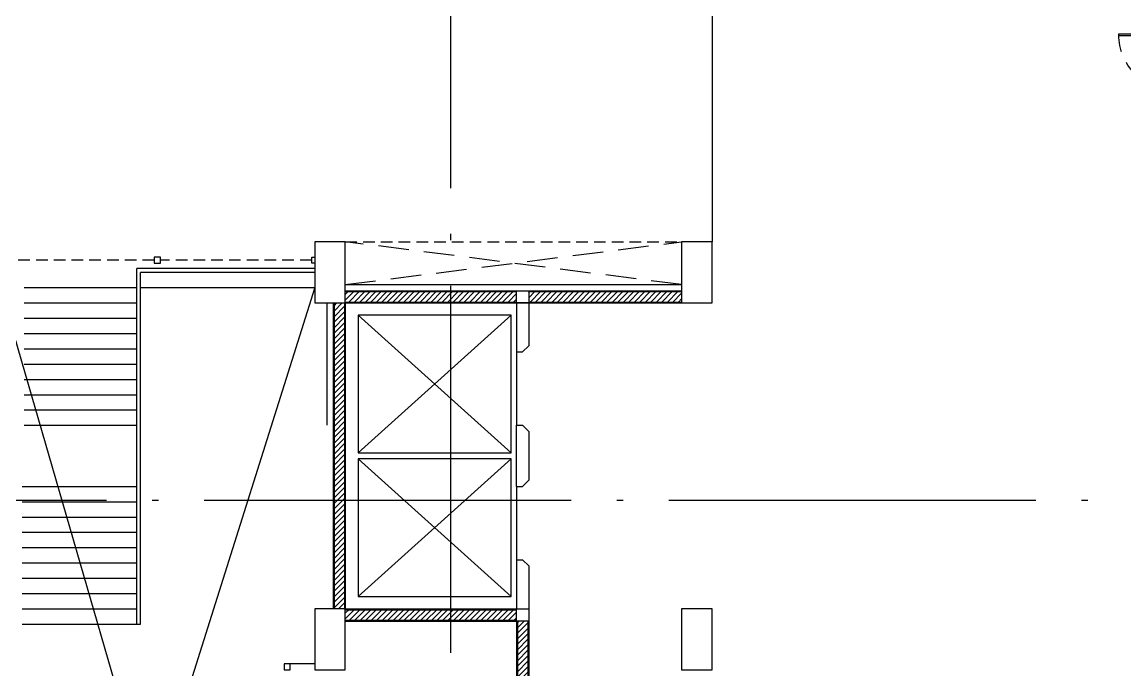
# Model space of a CAD drawing. Header units: millimetres. Extents: x -398 to 816, y -1 to 208.
# Drawn here: x 401.88 to 419.92, y 24.9 to 35.49 of the extents above; entities that cross this region are included whole.
import ezdxf

# ---------------------------------------------------------------- set-up
doc = ezdxf.new("R2010")
doc.units = ezdxf.units.MM
for name, pattern in [('ACAD_ISO04W100', [30, 24, -3, 0, -3]), ('DASHED', [0.75, 0.5, -0.25]), ('HIDDEN', [9.525, 6.35, -3.175])]:
    doc.linetypes.add(name, pattern=pattern)
for name, color, linetype in [('AA_Column', 5, 'Continuous'), ('AA_Door', 3, 'Continuous'), ('AA_Floor', 31, 'Continuous'), ('AA_Hatch', 8, 'Continuous'), ('AA_Wall', 1, 'Continuous'), ('AC FCU', 221, 'Continuous')]:
    doc.layers.add(name, color=color, linetype=linetype)
pattern_1 = [(45, (-498.769, -475.90679), (-0.0449012806, 0.0449012806), [])]

# ---------------------------------------------------------------- blocks, each defined once
blk = doc.blocks.new('door_180s')
at = {"layer": 'AA_Door', "color": 9}
for points in [[(-0.1, 1.9), (0, 1.9), (0, 1.85), (-0.1, 1.85)], [(-0.05, 1.815), (0.85, 1.815), (0.85, 1.85), (-0.05, 1.85)], [(-0.05, 0.085), (-0.95, 0.085), (-0.95, 0.05), (-0.05, 0.05)], [(-0.1, 0.05), (0, 0.05), (0, 0), (-0.1, 0)]]:
    blk.add_lwpolyline(points, close=True, dxfattribs=at)
at = {"layer": 'AA_Door', "color": 9, "linetype": 'DASHED', "ltscale": 0.75}
for centre, start, end in [((-0.027, 1.826), 268.4655, 0.5022), ((-0.073, 0.074), 88.4655, 180.5022)]:
    blk.add_arc(centre, 0.877, start, end, dxfattribs=at)

msp = doc.modelspace()

# ---------------------------------------------------------------- hatches: boundary and pattern name
at = {"layer": 'AA_Hatch'}
h = msp.add_hatch(dxfattribs=at)
h.set_pattern_fill('ANSI31', color=9, scale=0.02, style=0)
h.set_pattern_definition(pattern_1)
h.paths.add_polyline_path([(409.966, 30.914), (409.966, 31.084), (407.166, 31.084), (407.166, 30.914)])
h.paths.add_polyline_path([(412.666, 30.914), (412.666, 31.084), (410.166, 31.084), (410.166, 30.914)])
h = msp.add_hatch(dxfattribs=at)
h.set_pattern_fill('ANSI31', color=9, scale=0.02, style=0)
h.set_pattern_definition([(45, (-302.912994, -475.90679), (-0.0449012806, 0.0449012806), [])])
h.paths.add_polyline_path([(407.151, 30.899), (406.981, 30.899), (406.981, 27.673), (407.151, 27.673)])
h.paths.add_polyline_path([(407.151, 27.673), (406.981, 27.673), (406.981, 25.899), (407.151, 25.899)])
h = msp.add_hatch(dxfattribs=at)
h.set_pattern_fill('ANSI31', color=9, scale=0.02, style=0)
h.set_pattern_definition(pattern_1)
h.paths.add_polyline_path([(408.888, 25.884), (407.166, 25.884), (407.166, 25.714), (408.888, 25.714)])
h.paths.add_polyline_path([(409.966, 25.884), (408.888, 25.884), (408.888, 25.714), (409.966, 25.714)])
h.paths.add_polyline_path([(410.151, 25.699), (409.981, 25.699), (409.981, 25.399), (410.151, 25.399)])
h.paths.add_polyline_path([(410.151, 25.399), (409.981, 25.399), (409.981, 20.899), (410.151, 20.899)])

# ---------------------------------------------------------------- linework, layer by layer
at = {"layer": 'AA_Column', "color": 9}
for points in [[(406.666, 30.899), (407.166, 30.899), (407.166, 31.899), (406.666, 31.899)], [(412.666, 30.899), (413.166, 30.899), (413.166, 31.899), (412.666, 31.899)], [(406.666, 24.899), (407.166, 24.899), (407.166, 25.899), (406.666, 25.899)], [(412.666, 24.899), (413.166, 24.899), (413.166, 25.899), (412.666, 25.899)]]:
    msp.add_lwpolyline(points, close=True, dxfattribs=at)
at = {"layer": 'AA_Door', "color": 9, "linetype": 'HIDDEN', "ltscale": 0.03}
for p, q in [((404.041, 31.599), (401.566, 31.599)), ((406.616, 31.599), (404.141, 31.599))]:
    msp.add_line(p, q, dxfattribs=at)
at = {"layer": 'AA_Floor', "color": 9}
for p, q in [((413.166, 36.899), (413.166, 31.899)), ((401.516, 31.149), (406.166, 15.149)), ((406.666, 31.149), (401.616, 15.149)), ((401.916, 31.149), (403.754, 31.149)), ((403.816, 31.149), (406.666, 31.149)), ((401.916, 30.899), (403.754, 30.899)), ((407.376, 30.699), (409.876, 28.449)), ((409.876, 30.699), (407.376, 28.449)), ((401.916, 30.649), (403.754, 30.649)), ((401.916, 30.399), (403.754, 30.399)), ((401.916, 30.149), (403.754, 30.149)), ((409.966, 30.099), (409.966, 28.899)), ((401.916, 29.899), (403.754, 29.899)), ((401.916, 29.649), (403.754, 29.649)), ((401.916, 29.399), (403.754, 29.399)), ((401.916, 29.149), (403.754, 29.149)), ((401.916, 28.899), (403.754, 28.899)), ((407.376, 28.349), (409.876, 26.099)), ((409.876, 28.349), (407.376, 26.099)), ((401.879, 27.899), (403.754, 27.899)), ((409.966, 27.899), (409.966, 26.699)), ((401.879, 27.649), (403.754, 27.649)), ((401.879, 27.399), (403.754, 27.399)), ((401.879, 27.149), (403.754, 27.149)), ((401.879, 26.899), (403.754, 26.899)), ((401.879, 26.649), (403.754, 26.649)), ((401.879, 26.399), (403.754, 26.399)), ((401.879, 26.149), (403.754, 26.149)), ((401.879, 25.899), (403.754, 25.899)), ((401.879, 25.649), (403.754, 25.649))]:
    msp.add_line(p, q, dxfattribs=at)
at = {"layer": 'AA_Wall', "color": 9, "linetype": 'DASHED'}
for p, q in [((412.666, 31.199), (407.166, 31.899)), ((407.166, 31.199), (412.666, 31.899))]:
    msp.add_line(p, q, dxfattribs=at)
at = {"layer": 'AA_Wall', "color": 9, "linetype": 'HIDDEN', "ltscale": 0.03}
msp.add_line((407.166, 31.899), (412.666, 31.899), dxfattribs=at)
at = {"layer": 'AA_Wall', "color": 9}
for p, q in [((406.666, 31.461), (403.754, 31.461)), ((403.754, 25.649), (403.754, 31.461)), ((403.816, 25.649), (403.816, 31.399)), ((406.666, 31.399), (403.816, 31.399)), ((407.166, 31.199), (412.666, 31.199)), ((407.166, 31.099), (412.666, 31.099)), ((407.166, 31.084), (409.966, 31.084)), ((410.166, 31.084), (412.666, 31.084)), ((406.866, 30.899), (406.866, 28.899)), ((406.866, 30.899), (406.866, 28.899)), ((406.966, 30.899), (406.966, 25.899)), ((406.981, 30.899), (406.981, 25.899)), ((407.151, 30.899), (407.151, 25.899)), ((407.166, 30.914), (409.966, 30.914)), ((407.166, 30.899), (407.166, 28.899)), ((407.166, 30.899), (409.966, 30.899)), ((407.166, 30.899), (407.166, 25.899)), ((409.966, 30.899), (412.666, 30.899)), ((409.966, 30.899), (409.966, 30.099)), ((410.166, 30.914), (412.666, 30.914)), ((410.166, 30.899), (410.166, 30.199)), ((407.376, 30.699), (407.376, 28.449)), ((409.876, 30.699), (407.376, 30.699)), ((409.876, 28.449), (409.876, 30.699)), ((410.066, 30.099), (410.166, 30.199)), ((409.966, 30.099), (410.066, 30.099)), ((409.966, 27.899), (409.966, 28.899)), ((409.966, 28.899), (410.066, 28.899)), ((410.066, 28.899), (410.166, 28.799)), ((410.166, 28.799), (410.166, 27.999)), ((407.376, 28.449), (409.876, 28.449)), ((407.376, 28.349), (407.376, 26.099)), ((409.876, 28.349), (407.376, 28.349)), ((409.876, 26.099), (409.876, 28.349)), ((410.066, 27.899), (410.166, 27.999)), ((409.966, 27.899), (410.066, 27.899)), ((409.966, 26.699), (409.966, 25.899)), ((409.966, 26.699), (410.066, 26.699)), ((410.066, 26.699), (410.166, 26.599)), ((410.166, 26.599), (410.166, 20.799)), ((407.376, 26.099), (409.876, 26.099)), ((407.166, 25.899), (410.166, 25.899)), ((407.166, 25.884), (409.966, 25.884)), ((403.754, 25.649), (403.816, 25.649)), ((407.166, 25.714), (409.966, 25.714)), ((407.166, 25.699), (409.966, 25.699)), ((409.966, 25.699), (409.966, 20.799)), ((409.981, 25.699), (409.981, 20.899)), ((410.151, 25.699), (410.151, 20.899)), ((406.166, 24.999), (406.166, 24.899)), ((406.666, 24.999), (406.166, 24.999))]:
    msp.add_line(p, q, dxfattribs=at)
for points in [[(404.141, 31.549), (404.141, 31.649), (404.041, 31.649), (404.041, 31.549)], [(406.616, 31.649), (406.666, 31.649), (406.666, 31.549), (406.616, 31.549)], [(406.266, 24.999), (406.166, 24.999), (406.166, 24.899), (406.266, 24.899)]]:
    msp.add_lwpolyline(points, close=True, dxfattribs=at)
for points in [[(409.966, 31.099), (410.166, 31.099), (410.166, 30.899), (409.966, 30.899), (409.966, 31.099)], [(409.966, 25.899), (410.166, 25.899), (410.166, 25.699), (409.966, 25.699), (409.966, 25.899)]]:
    msp.add_lwpolyline(points, dxfattribs=at)
at = {"layer": 'AC FCU', "color": 5, "linetype": 'ACAD_ISO04W100', "ltscale": 0.25}
for p, q in [((408.888, 46.377), (408.888, 10.104)), ((382.058, 27.673), (447.815, 27.673))]:
    msp.add_line(p, q, dxfattribs=at)

# ---------------------------------------------------------------- block references
at = {"layer": 'AA_Wall', "color": 9, "xscale": -1}
msp.add_blockref('door_180s', (420.666, 33.449), dxfattribs=at)

doc.saveas('drawing.dxf')
